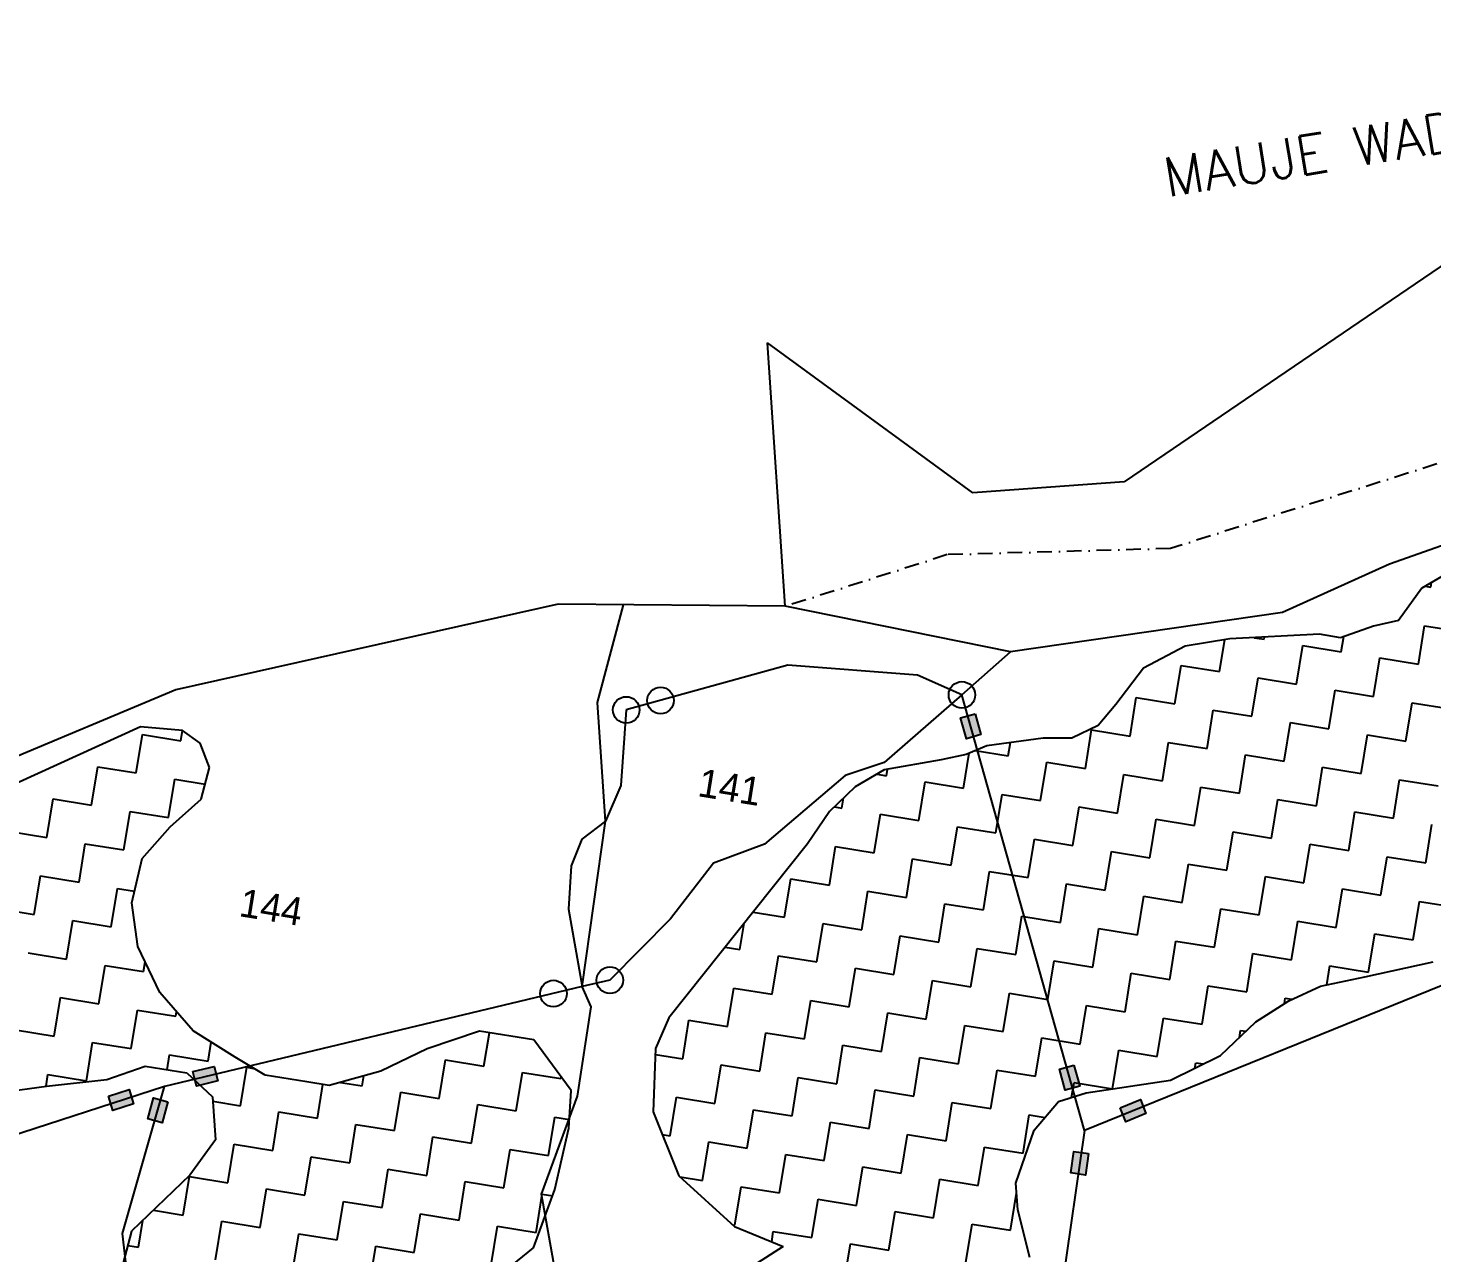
# Model space of a CAD drawing. Header units: metres. Extents: x 318079 to 324759, y 1863980 to 1868406.
# Drawn here: x 318527.1 to 319004.8, y 1867989.3 to 1868406.3 of the extents above; entities that cross this region are included whole.
import ezdxf

# ---------------------------------------------------------------- set-up
doc = ezdxf.new("R2010")
doc.units = ezdxf.units.M
doc.linetypes.add('DASHDOT', pattern=[1, 0.5, -0.25, 0, -0.25])
for name, color, linetype in [('LINE_WATER', 4, 'Continuous'), ('OFF', 1, 'Continuous'), ('POLY_HATCH', 12, 'Continuous'), ('POLY_PARCEL', 6, 'Continuous'), ('POLY_WATER', 4, 'Continuous'), ('TEXT_MAPOUT', 7, 'Continuous'), ('TEXT_PARCEL', 7, 'Continuous'), ('V_BOUND_LINE', 7, 'Continuous'), ('V_BOUND_STREAM_LINE', 7, 'DASHDOT')]:
    doc.layers.add(name, color=color, linetype=linetype)
doc.styles.get("Standard").update_dxf_attribs({"font": 'simplex.shx'})
doc.styles.add('TEXT_MAP', font='')
doc.styles.get('TEXT_MAP').set_extended_font_data('Kruti Dev 050')

msp = doc.modelspace()

# ---------------------------------------------------------------- hatches: boundary and pattern name
for points in [[(318846.42, 1868164.39), (318851.34, 1868165.78), (318849.34, 1868172.89), (318844.42, 1868171.51)], [(318591.59, 1868047.86), (318590.36, 1868052.82), (318583.18, 1868051.04), (318584.41, 1868046.08)], [(318880.04, 1868044.71), (318884.96, 1868046.1), (318882.97, 1868053.21), (318878.04, 1868051.83)], [(318562.98, 1868040.03), (318561.45, 1868044.91), (318554.39, 1868042.69), (318555.92, 1868037.82)], [(318567.77, 1868035.01), (318572.7, 1868033.63), (318574.68, 1868040.75), (318569.76, 1868042.12)], [(318907.52, 1868036.76), (318905.6, 1868041.5), (318898.75, 1868038.73), (318900.67, 1868033.99)], [(318881.89, 1868016.53), (318886.95, 1868015.8), (318888, 1868023.12), (318882.94, 1868023.84)]]:
    msp.add_hatch(color=256).paths.add_polyline_path(points)

# ---------------------------------------------------------------- linework, layer by layer
for points in [[(318849.34, 1868172.89), (318851.34, 1868165.78), (318846.42, 1868164.39), (318844.42, 1868171.51)], [(318583.18, 1868051.04), (318590.36, 1868052.82), (318591.59, 1868047.86), (318584.41, 1868046.08)], [(318882.97, 1868053.21), (318884.96, 1868046.1), (318880.04, 1868044.71), (318878.04, 1868051.83)], [(318554.39, 1868042.69), (318561.45, 1868044.91), (318562.98, 1868040.03), (318555.92, 1868037.82)], [(318574.68, 1868040.75), (318572.7, 1868033.63), (318567.77, 1868035.01), (318569.76, 1868042.12)], [(318898.75, 1868038.73), (318905.6, 1868041.5), (318907.52, 1868036.76), (318900.67, 1868033.99)], [(318888, 1868023.12), (318886.95, 1868015.8), (318881.89, 1868016.53), (318882.94, 1868023.84)]]:
    msp.add_lwpolyline(points, close=True)
for centre in [(318844.89, 1868179.29), (318730.64, 1868174.17), (318742.31, 1868177.4), (318725.06, 1868082.19), (318705.88, 1868077.6)]:
    msp.add_circle(centre, 4.52)
at = {"layer": 'LINE_WATER'}
for p, q in [((318720.81, 1868176.69), (318729.72, 1868209.97)), ((318723.58, 1868136.3), (318720.81, 1868176.69)), ((318715.59, 1868080.01), (318723.58, 1868136.3)), ((318718.7, 1868073.07), (318715.59, 1868080.01)), ((318714.1, 1868042.7), (318718.7, 1868073.07)), ((318701.79, 1868009.34), (318714.1, 1868042.7)), ((318706.4, 1867983.17), (318701.79, 1868009.34))]:
    msp.add_line(p, q, dxfattribs=at)
at = {"layer": 'OFF'}
msp.add_line((318784.76, 1868209.46), (318778.69, 1868299.12), dxfattribs=at)
at = {"layer": 'POLY_HATCH'}
for p, q in [((319017.65, 1868225.2), (319001.38, 1868215.59)), ((319001.38, 1868215.59), (318993.42, 1868204.57)), ((318984.94, 1868202.67), (318973.68, 1868198.78)), ((318993.42, 1868204.57), (318984.94, 1868202.67)), ((318936.02, 1868198.35), (318920.91, 1868195.9)), ((318966.52, 1868199.94), (318936.02, 1868198.35)), ((318973.68, 1868198.78), (318966.52, 1868199.94)), ((318920.91, 1868195.9), (318906.62, 1868188.42)), ((318906.62, 1868188.42), (318897.27, 1868176.06)), ((318897.27, 1868176.06), (318891.2, 1868168.89)), ((318891.2, 1868168.89), (318882.34, 1868164.61)), ((318565.31, 1868168.41), (318467.43, 1868123.89)), ((318579.67, 1868167.2), (318565.31, 1868168.41)), ((318585.69, 1868162.88), (318579.67, 1868167.2)), ((318872.52, 1868164.57), (318853.3, 1868161.96)), ((318882.34, 1868164.61), (318872.52, 1868164.57)), ((318588.82, 1868154.55), (318585.69, 1868162.88)), ((318846.29, 1868159.02), (318837.81, 1868157.13)), ((318853.3, 1868161.96), (318846.29, 1868159.02)), ((318585.97, 1868143.83), (318588.82, 1868154.55)), ((318837.81, 1868157.13), (318818.46, 1868153.73)), ((318818.46, 1868153.73), (318808.54, 1868147.99)), ((318808.54, 1868147.99), (318799.83, 1868139.61)), ((318575.48, 1868134.36), (318585.97, 1868143.83)), ((318799.83, 1868139.61), (318792.33, 1868128.59)), ((318565.91, 1868123.61), (318575.48, 1868134.36)), ((318792.33, 1868128.59), (318745.14, 1868069.32)), ((318562.35, 1868108.54), (318565.91, 1868123.61)), ((318564.42, 1868093.68), (318562.35, 1868108.54)), ((318571.95, 1868077.93), (318564.42, 1868093.68)), ((318982.03, 1868083.25), (319005.26, 1868088.43)), ((318966.96, 1868080.1), (318982.03, 1868083.25)), ((318583.28, 1868064.92), (318571.95, 1868077.93)), ((318956.08, 1868075.15), (318966.96, 1868080.1)), ((318944.86, 1868068.03), (318956.08, 1868075.15)), ((318745.14, 1868069.32), (318740.61, 1868058.9)), ((318597.5, 1868055.92), (318583.28, 1868064.92)), ((318680.67, 1868064.81), (318662.89, 1868058.75)), ((318699.22, 1868061.81), (318680.67, 1868064.81)), ((318932.92, 1868056.55), (318944.86, 1868068.03)), ((318662.89, 1868058.75), (318647.13, 1868051.24)), ((318711.84, 1868044.57), (318699.22, 1868061.81)), ((318740.61, 1868058.9), (318739.84, 1868037.33)), ((318607.71, 1868049.8), (318597.5, 1868055.92)), ((318915.89, 1868048.13), (318932.92, 1868056.55)), ((318553.82, 1868048.32), (318566.88, 1868052.91)), ((318566.88, 1868052.91), (318581.07, 1868050.62)), ((318581.07, 1868050.62), (318589.83, 1868042.49)), ((318621.89, 1868047.5), (318607.71, 1868049.8)), ((318647.13, 1868051.24), (318629.53, 1868046.27)), ((318518.42, 1868043.99), (318533.3, 1868046.05)), ((318533.3, 1868046.05), (318553.82, 1868048.32)), ((318629.53, 1868046.27), (318621.89, 1868047.5)), ((318711.13, 1868031.8), (318711.84, 1868044.57)), ((318887.2, 1868043.83), (318915.89, 1868048.13)), ((318589.83, 1868042.49), (318590.81, 1868027.81)), ((318869.46, 1868031.05), (318877.77, 1868040.88)), ((318877.77, 1868040.88), (318887.2, 1868043.83)), ((318739.84, 1868037.33), (318748.53, 1868015.58)), ((318706.39, 1868010.87), (318711.13, 1868031.8)), ((318863.19, 1868013.07), (318869.46, 1868031.05)), ((318590.81, 1868027.81), (318582.15, 1868015.8)), ((318582.15, 1868015.8), (318562.26, 1867996.66)), ((318748.53, 1868015.58), (318767.45, 1867998.28)), ((318699.11, 1867991.03), (318706.39, 1868010.87)), ((318863.96, 1868004), (318863.19, 1868013.07)), ((318868.04, 1867987.7), (318863.96, 1868004)), ((318562.26, 1867996.66), (318559.41, 1867985.95)), ((318767.45, 1867998.28), (318783.99, 1867991.54)), ((318685.07, 1867979.74), (318699.11, 1867991.03)), ((318783.99, 1867991.54), (318762.04, 1867977.46))]:
    msp.add_line(p, q, dxfattribs=at)
at = {"layer": 'POLY_HATCH', "linetype": 'Continuous'}
for p, q in [((319002.52, 1868216.26), (319004.45, 1868215.95)), ((319002.52, 1868216.26), (319004.45, 1868215.95)), ((319004.45, 1868215.95), (319004.7, 1868217.55)), ((319004.45, 1868215.95), (319004.7, 1868217.55)), ((319000.21, 1868189.74), (319002.33, 1868202.84)), ((319000.21, 1868189.74), (319002.33, 1868202.84)), ((319002.33, 1868202.84), (319015.43, 1868200.72)), ((319002.33, 1868202.84), (319015.43, 1868200.72)), ((318932.56, 1868187.23), (318934.31, 1868198.07)), ((318932.56, 1868187.23), (318934.31, 1868198.07)), ((318944.29, 1868198.78), (318947.78, 1868198.22)), ((318944.29, 1868198.78), (318947.78, 1868198.22)), ((318947.78, 1868198.22), (318947.91, 1868198.97)), ((318947.78, 1868198.22), (318947.91, 1868198.97)), ((318974, 1868193.98), (318974.84, 1868199.18)), ((318974, 1868193.98), (318974.84, 1868199.18)), ((318958.77, 1868182.99), (318960.89, 1868196.1)), ((318958.77, 1868182.99), (318960.89, 1868196.1)), ((318960.89, 1868196.1), (318974, 1868193.98)), ((318960.89, 1868196.1), (318974, 1868193.98)), ((318917.33, 1868176.25), (318919.45, 1868189.35)), ((318917.33, 1868176.25), (318919.45, 1868189.35)), ((318919.45, 1868189.35), (318932.56, 1868187.23)), ((318919.45, 1868189.35), (318932.56, 1868187.23)), ((318984.98, 1868178.75), (318987.1, 1868191.86)), ((318984.98, 1868178.75), (318987.1, 1868191.86)), ((318987.1, 1868191.86), (319000.21, 1868189.74)), ((318987.1, 1868191.86), (319000.21, 1868189.74)), ((318943.54, 1868172.01), (318945.66, 1868185.11)), ((318943.54, 1868172.01), (318945.66, 1868185.11)), ((318945.66, 1868185.11), (318958.77, 1868182.99)), ((318945.66, 1868185.11), (318958.77, 1868182.99)), ((318902.11, 1868165.26), (318904.23, 1868178.37)), ((318902.11, 1868165.26), (318904.23, 1868178.37)), ((318904.23, 1868178.37), (318917.33, 1868176.25)), ((318904.23, 1868178.37), (318917.33, 1868176.25)), ((318969.76, 1868167.77), (318971.88, 1868180.87)), ((318969.76, 1868167.77), (318971.88, 1868180.87)), ((318971.88, 1868180.87), (318984.98, 1868178.75)), ((318971.88, 1868180.87), (318984.98, 1868178.75)), ((318928.32, 1868161.02), (318930.44, 1868174.13)), ((318928.32, 1868161.02), (318930.44, 1868174.13)), ((318930.44, 1868174.13), (318943.54, 1868172.01)), ((318930.44, 1868174.13), (318943.54, 1868172.01)), ((318995.97, 1868163.53), (318998.09, 1868176.63)), ((318995.97, 1868163.53), (318998.09, 1868176.63)), ((318998.09, 1868176.63), (319011.19, 1868174.51)), ((318998.09, 1868176.63), (319011.19, 1868174.51)), ((318954.53, 1868156.78), (318956.65, 1868169.89)), ((318954.53, 1868156.78), (318956.65, 1868169.89)), ((318956.65, 1868169.89), (318969.76, 1868167.77)), ((318956.65, 1868169.89), (318969.76, 1868167.77)), ((318563.88, 1868152.73), (318566, 1868165.83)), ((318563.88, 1868152.73), (318566, 1868165.83)), ((318566, 1868165.83), (318579.1, 1868163.71)), ((318566, 1868165.83), (318579.1, 1868163.71)), ((318579.1, 1868163.71), (318579.67, 1868167.2)), ((318579.1, 1868163.71), (318579.67, 1868167.2)), ((318886.88, 1868154.27), (318889, 1868167.38)), ((318886.88, 1868154.27), (318889, 1868167.38)), ((318889, 1868167.38), (318902.11, 1868165.26)), ((318889, 1868167.38), (318902.11, 1868165.26)), ((318980.74, 1868152.54), (318982.86, 1868165.65)), ((318980.74, 1868152.54), (318982.86, 1868165.65)), ((318982.86, 1868165.65), (318995.97, 1868163.53)), ((318982.86, 1868165.65), (318995.97, 1868163.53)), ((318845.45, 1868147.53), (318847.38, 1868159.48)), ((318845.45, 1868147.53), (318847.38, 1868159.48)), ((318849.42, 1868160.33), (318860.67, 1868158.51)), ((318849.42, 1868160.33), (318860.67, 1868158.51)), ((318860.67, 1868158.51), (318861.41, 1868163.06)), ((318860.67, 1868158.51), (318861.41, 1868163.06)), ((318913.09, 1868150.04), (318915.21, 1868163.14)), ((318913.09, 1868150.04), (318915.21, 1868163.14)), ((318915.21, 1868163.14), (318928.32, 1868161.02)), ((318915.21, 1868163.14), (318928.32, 1868161.02)), ((318939.31, 1868145.8), (318941.43, 1868158.9)), ((318939.31, 1868145.8), (318941.43, 1868158.9)), ((318941.43, 1868158.9), (318954.53, 1868156.78)), ((318941.43, 1868158.9), (318954.53, 1868156.78)), ((318548.65, 1868141.74), (318550.77, 1868154.85)), ((318548.65, 1868141.74), (318550.77, 1868154.85)), ((318550.77, 1868154.85), (318563.88, 1868152.73)), ((318550.77, 1868154.85), (318563.88, 1868152.73)), ((318871.66, 1868143.29), (318873.78, 1868156.39)), ((318871.66, 1868143.29), (318873.78, 1868156.39)), ((318873.78, 1868156.39), (318886.88, 1868154.27)), ((318873.78, 1868156.39), (318886.88, 1868154.27)), ((318965.52, 1868141.56), (318967.64, 1868154.66)), ((318965.52, 1868141.56), (318967.64, 1868154.66)), ((318967.64, 1868154.66), (318980.74, 1868152.54)), ((318967.64, 1868154.66), (318980.74, 1868152.54)), ((318574.86, 1868137.5), (318576.98, 1868150.61)), ((318574.86, 1868137.5), (318576.98, 1868150.61)), ((318576.98, 1868150.61), (318587.33, 1868148.94)), ((318576.98, 1868150.61), (318587.33, 1868148.94)), ((318815.98, 1868152.3), (318819.24, 1868151.77)), ((318815.98, 1868152.3), (318819.24, 1868151.77)), ((318819.24, 1868151.77), (318819.59, 1868153.93)), ((318819.24, 1868151.77), (318819.59, 1868153.93)), ((318830.22, 1868136.54), (318832.34, 1868149.65)), ((318830.22, 1868136.54), (318832.34, 1868149.65)), ((318832.34, 1868149.65), (318845.45, 1868147.53)), ((318832.34, 1868149.65), (318845.45, 1868147.53)), ((318897.87, 1868139.05), (318899.99, 1868152.16)), ((318897.87, 1868139.05), (318899.99, 1868152.16)), ((318899.99, 1868152.16), (318913.09, 1868150.04)), ((318899.99, 1868152.16), (318913.09, 1868150.04)), ((318991.73, 1868137.32), (318993.85, 1868150.42)), ((318991.73, 1868137.32), (318993.85, 1868150.42)), ((318993.85, 1868150.42), (319006.95, 1868148.3)), ((318993.85, 1868150.42), (319006.95, 1868148.3)), ((318856.43, 1868132.3), (318858.55, 1868145.41)), ((318856.43, 1868132.3), (318858.55, 1868145.41)), ((318858.55, 1868145.41), (318871.66, 1868143.29)), ((318858.55, 1868145.41), (318871.66, 1868143.29)), ((318924.08, 1868134.81), (318926.2, 1868147.92)), ((318924.08, 1868134.81), (318926.2, 1868147.92)), ((318926.2, 1868147.92), (318939.31, 1868145.8)), ((318926.2, 1868147.92), (318939.31, 1868145.8)), ((318533.43, 1868130.76), (318535.55, 1868143.86)), ((318533.43, 1868130.76), (318535.55, 1868143.86)), ((318535.55, 1868143.86), (318548.65, 1868141.74)), ((318535.55, 1868143.86), (318548.65, 1868141.74)), ((318801.48, 1868141.19), (318804.01, 1868140.78)), ((318801.48, 1868141.19), (318804.01, 1868140.78)), ((318804.01, 1868140.78), (318804.56, 1868144.16)), ((318804.01, 1868140.78), (318804.56, 1868144.16)), ((318882.64, 1868128.06), (318884.76, 1868141.17)), ((318882.64, 1868128.06), (318884.76, 1868141.17)), ((318884.76, 1868141.17), (318897.87, 1868139.05)), ((318884.76, 1868141.17), (318897.87, 1868139.05)), ((318950.29, 1868130.57), (318952.41, 1868143.68)), ((318950.29, 1868130.57), (318952.41, 1868143.68)), ((318952.41, 1868143.68), (318965.52, 1868141.56)), ((318952.41, 1868143.68), (318965.52, 1868141.56)), ((318559.64, 1868126.52), (318561.76, 1868139.62)), ((318559.64, 1868126.52), (318561.76, 1868139.62)), ((318561.76, 1868139.62), (318574.86, 1868137.5)), ((318561.76, 1868139.62), (318574.86, 1868137.5)), ((318815, 1868125.56), (318817.12, 1868138.66)), ((318815, 1868125.56), (318817.12, 1868138.66)), ((318817.12, 1868138.66), (318830.22, 1868136.54)), ((318817.12, 1868138.66), (318830.22, 1868136.54)), ((318908.86, 1868123.82), (318910.97, 1868136.93)), ((318908.86, 1868123.82), (318910.97, 1868136.93)), ((318910.97, 1868136.93), (318924.08, 1868134.81)), ((318910.97, 1868136.93), (318924.08, 1868134.81)), ((318976.5, 1868126.33), (318978.62, 1868139.44)), ((318976.5, 1868126.33), (318978.62, 1868139.44)), ((318978.62, 1868139.44), (318991.73, 1868137.32)), ((318978.62, 1868139.44), (318991.73, 1868137.32)), ((319002.71, 1868122.09), (319004.83, 1868135.2)), ((319002.71, 1868122.09), (319004.83, 1868135.2)), ((318520.32, 1868132.88), (318533.43, 1868130.76)), ((318520.32, 1868132.88), (318533.43, 1868130.76)), ((318841.21, 1868121.32), (318843.33, 1868134.42)), ((318841.21, 1868121.32), (318843.33, 1868134.42)), ((318843.33, 1868134.42), (318856.43, 1868132.3)), ((318843.33, 1868134.42), (318856.43, 1868132.3)), ((318935.07, 1868119.58), (318937.19, 1868132.69)), ((318935.07, 1868119.58), (318937.19, 1868132.69)), ((318937.19, 1868132.69), (318950.29, 1868130.57)), ((318937.19, 1868132.69), (318950.29, 1868130.57)), ((318544.41, 1868115.53), (318546.53, 1868128.64)), ((318544.41, 1868115.53), (318546.53, 1868128.64)), ((318546.53, 1868128.64), (318559.64, 1868126.52)), ((318546.53, 1868128.64), (318559.64, 1868126.52)), ((318799.77, 1868114.57), (318801.89, 1868127.68)), ((318799.77, 1868114.57), (318801.89, 1868127.68)), ((318801.89, 1868127.68), (318815, 1868125.56)), ((318801.89, 1868127.68), (318815, 1868125.56)), ((318867.42, 1868117.08), (318869.54, 1868130.18)), ((318867.42, 1868117.08), (318869.54, 1868130.18)), ((318869.54, 1868130.18), (318882.64, 1868128.06)), ((318869.54, 1868130.18), (318882.64, 1868128.06)), ((318893.63, 1868112.84), (318895.75, 1868125.94)), ((318893.63, 1868112.84), (318895.75, 1868125.94)), ((318895.75, 1868125.94), (318908.86, 1868123.82)), ((318895.75, 1868125.94), (318908.86, 1868123.82)), ((318961.28, 1868115.35), (318963.4, 1868128.45)), ((318961.28, 1868115.35), (318963.4, 1868128.45)), ((318963.4, 1868128.45), (318976.5, 1868126.33)), ((318963.4, 1868128.45), (318976.5, 1868126.33)), ((318825.98, 1868110.33), (318828.1, 1868123.44)), ((318825.98, 1868110.33), (318828.1, 1868123.44)), ((318828.1, 1868123.44), (318841.21, 1868121.32)), ((318828.1, 1868123.44), (318841.21, 1868121.32)), ((318919.84, 1868108.6), (318921.96, 1868121.7)), ((318919.84, 1868108.6), (318921.96, 1868121.7)), ((318921.96, 1868121.7), (318935.07, 1868119.58)), ((318921.96, 1868121.7), (318935.07, 1868119.58)), ((318987.49, 1868111.11), (318989.61, 1868124.21)), ((318987.49, 1868111.11), (318989.61, 1868124.21)), ((318989.61, 1868124.21), (319002.71, 1868122.09)), ((318989.61, 1868124.21), (319002.71, 1868122.09)), ((318529.19, 1868104.55), (318531.31, 1868117.65)), ((318529.19, 1868104.55), (318531.31, 1868117.65)), ((318531.31, 1868117.65), (318544.41, 1868115.53)), ((318531.31, 1868117.65), (318544.41, 1868115.53)), ((318784.55, 1868103.59), (318786.67, 1868116.69)), ((318784.55, 1868103.59), (318786.67, 1868116.69)), ((318786.67, 1868116.69), (318799.77, 1868114.57)), ((318786.67, 1868116.69), (318799.77, 1868114.57)), ((318852.19, 1868106.09), (318854.31, 1868119.2)), ((318852.19, 1868106.09), (318854.31, 1868119.2)), ((318854.31, 1868119.2), (318867.42, 1868117.08)), ((318854.31, 1868119.2), (318867.42, 1868117.08)), ((318946.05, 1868104.36), (318948.17, 1868117.47)), ((318946.05, 1868104.36), (318948.17, 1868117.47)), ((318948.17, 1868117.47), (318961.28, 1868115.35)), ((318948.17, 1868117.47), (318961.28, 1868115.35)), ((318555.4, 1868100.31), (318557.52, 1868113.41)), ((318555.4, 1868100.31), (318557.52, 1868113.41)), ((318557.52, 1868113.41), (318563.28, 1868112.48)), ((318557.52, 1868113.41), (318563.28, 1868112.48)), ((318810.76, 1868099.35), (318812.88, 1868112.45)), ((318810.76, 1868099.35), (318812.88, 1868112.45)), ((318812.88, 1868112.45), (318825.98, 1868110.33)), ((318812.88, 1868112.45), (318825.98, 1868110.33)), ((318878.4, 1868101.85), (318880.52, 1868114.96)), ((318878.4, 1868101.85), (318880.52, 1868114.96)), ((318880.52, 1868114.96), (318893.63, 1868112.84)), ((318880.52, 1868114.96), (318893.63, 1868112.84)), ((318972.26, 1868100.12), (318974.38, 1868113.23)), ((318972.26, 1868100.12), (318974.38, 1868113.23)), ((318974.38, 1868113.23), (318987.49, 1868111.11)), ((318974.38, 1868113.23), (318987.49, 1868111.11)), ((318516.08, 1868106.67), (318529.19, 1868104.55)), ((318516.08, 1868106.67), (318529.19, 1868104.55)), ((318836.97, 1868095.11), (318839.09, 1868108.21)), ((318836.97, 1868095.11), (318839.09, 1868108.21)), ((318839.09, 1868108.21), (318852.19, 1868106.09)), ((318839.09, 1868108.21), (318852.19, 1868106.09)), ((318904.62, 1868097.61), (318906.74, 1868110.72)), ((318904.62, 1868097.61), (318906.74, 1868110.72)), ((318906.74, 1868110.72), (318919.84, 1868108.6)), ((318906.74, 1868110.72), (318919.84, 1868108.6)), ((318930.83, 1868093.37), (318932.95, 1868106.48)), ((318930.83, 1868093.37), (318932.95, 1868106.48)), ((318932.95, 1868106.48), (318946.05, 1868104.36)), ((318932.95, 1868106.48), (318946.05, 1868104.36)), ((318998.47, 1868095.88), (319000.59, 1868108.99)), ((318998.47, 1868095.88), (319000.59, 1868108.99)), ((319000.59, 1868108.99), (319013.7, 1868106.87)), ((319000.59, 1868108.99), (319013.7, 1868106.87)), ((318540.17, 1868089.32), (318542.29, 1868102.43)), ((318540.17, 1868089.32), (318542.29, 1868102.43)), ((318542.29, 1868102.43), (318555.4, 1868100.31)), ((318542.29, 1868102.43), (318555.4, 1868100.31)), ((318773.81, 1868105.32), (318784.55, 1868103.59)), ((318773.81, 1868105.32), (318784.55, 1868103.59)), ((318863.18, 1868090.87), (318865.3, 1868103.97)), ((318863.18, 1868090.87), (318865.3, 1868103.97)), ((318865.3, 1868103.97), (318878.4, 1868101.85)), ((318865.3, 1868103.97), (318878.4, 1868101.85)), ((318957.04, 1868089.13), (318959.16, 1868102.24)), ((318957.04, 1868089.13), (318959.16, 1868102.24)), ((318959.16, 1868102.24), (318972.26, 1868100.12)), ((318959.16, 1868102.24), (318972.26, 1868100.12)), ((318769.32, 1868092.6), (318770.76, 1868101.5)), ((318769.32, 1868092.6), (318770.76, 1868101.5)), ((318795.53, 1868088.36), (318797.65, 1868101.47)), ((318795.53, 1868088.36), (318797.65, 1868101.47)), ((318797.65, 1868101.47), (318810.76, 1868099.35)), ((318797.65, 1868101.47), (318810.76, 1868099.35)), ((318821.74, 1868084.12), (318823.86, 1868097.23)), ((318821.74, 1868084.12), (318823.86, 1868097.23)), ((318823.86, 1868097.23), (318836.97, 1868095.11)), ((318823.86, 1868097.23), (318836.97, 1868095.11)), ((318889.39, 1868086.63), (318891.51, 1868099.73)), ((318889.39, 1868086.63), (318891.51, 1868099.73)), ((318891.51, 1868099.73), (318904.62, 1868097.61)), ((318891.51, 1868099.73), (318904.62, 1868097.61)), ((318983.25, 1868084.9), (318985.37, 1868098)), ((318983.25, 1868084.9), (318985.37, 1868098)), ((318985.37, 1868098), (318998.47, 1868095.88)), ((318985.37, 1868098), (318998.47, 1868095.88)), ((318764.32, 1868093.41), (318769.32, 1868092.6)), ((318764.32, 1868093.41), (318769.32, 1868092.6)), ((318847.95, 1868079.88), (318850.07, 1868092.99)), ((318847.95, 1868079.88), (318850.07, 1868092.99)), ((318850.07, 1868092.99), (318863.18, 1868090.87)), ((318850.07, 1868092.99), (318863.18, 1868090.87)), ((318915.6, 1868082.39), (318917.72, 1868095.49)), ((318915.6, 1868082.39), (318917.72, 1868095.49)), ((318917.72, 1868095.49), (318930.83, 1868093.37)), ((318917.72, 1868095.49), (318930.83, 1868093.37)), ((318527.07, 1868091.44), (318540.17, 1868089.32)), ((318527.07, 1868091.44), (318540.17, 1868089.32)), ((318566.38, 1868085.08), (318566.93, 1868088.44)), ((318566.38, 1868085.08), (318566.93, 1868088.44)), ((318780.31, 1868077.38), (318782.43, 1868090.48)), ((318780.31, 1868077.38), (318782.43, 1868090.48)), ((318782.43, 1868090.48), (318795.53, 1868088.36)), ((318782.43, 1868090.48), (318795.53, 1868088.36)), ((318874.17, 1868075.64), (318876.28, 1868088.75)), ((318874.17, 1868075.64), (318876.28, 1868088.75)), ((318876.28, 1868088.75), (318889.39, 1868086.63)), ((318876.28, 1868088.75), (318889.39, 1868086.63)), ((318941.81, 1868078.15), (318943.93, 1868091.25)), ((318941.81, 1868078.15), (318943.93, 1868091.25)), ((318943.93, 1868091.25), (318957.04, 1868089.13)), ((318943.93, 1868091.25), (318957.04, 1868089.13)), ((318551.16, 1868074.1), (318553.28, 1868087.2)), ((318551.16, 1868074.1), (318553.28, 1868087.2)), ((318553.28, 1868087.2), (318566.38, 1868085.08)), ((318553.28, 1868087.2), (318566.38, 1868085.08)), ((318806.52, 1868073.14), (318808.64, 1868086.24)), ((318806.52, 1868073.14), (318808.64, 1868086.24)), ((318808.64, 1868086.24), (318821.74, 1868084.12)), ((318808.64, 1868086.24), (318821.74, 1868084.12)), ((318900.38, 1868071.4), (318902.5, 1868084.51)), ((318900.38, 1868071.4), (318902.5, 1868084.51)), ((318902.5, 1868084.51), (318915.6, 1868082.39)), ((318902.5, 1868084.51), (318915.6, 1868082.39)), ((318969.1, 1868080.55), (318970.14, 1868087.01)), ((318969.1, 1868080.55), (318970.14, 1868087.01)), ((318970.14, 1868087.01), (318983.25, 1868084.9)), ((318970.14, 1868087.01), (318983.25, 1868084.9)), ((318765.08, 1868066.39), (318767.2, 1868079.5)), ((318765.08, 1868066.39), (318767.2, 1868079.5)), ((318767.2, 1868079.5), (318780.31, 1868077.38)), ((318767.2, 1868079.5), (318780.31, 1868077.38)), ((318832.73, 1868068.9), (318834.85, 1868082)), ((318832.73, 1868068.9), (318834.85, 1868082)), ((318834.85, 1868082), (318847.95, 1868079.88)), ((318834.85, 1868082), (318847.95, 1868079.88)), ((318858.94, 1868064.66), (318861.06, 1868077.76)), ((318858.94, 1868064.66), (318861.06, 1868077.76)), ((318861.06, 1868077.76), (318874.17, 1868075.64)), ((318861.06, 1868077.76), (318874.17, 1868075.64)), ((318926.59, 1868067.16), (318928.71, 1868080.27)), ((318926.59, 1868067.16), (318928.71, 1868080.27)), ((318928.71, 1868080.27), (318941.81, 1868078.15)), ((318928.71, 1868080.27), (318941.81, 1868078.15)), ((318535.93, 1868063.11), (318538.05, 1868076.22)), ((318535.93, 1868063.11), (318538.05, 1868076.22)), ((318538.05, 1868076.22), (318551.16, 1868074.1)), ((318538.05, 1868076.22), (318551.16, 1868074.1)), ((318791.29, 1868062.15), (318793.41, 1868075.26)), ((318791.29, 1868062.15), (318793.41, 1868075.26)), ((318793.41, 1868075.26), (318806.52, 1868073.14)), ((318793.41, 1868075.26), (318806.52, 1868073.14)), ((318885.15, 1868060.42), (318887.27, 1868073.52)), ((318885.15, 1868060.42), (318887.27, 1868073.52)), ((318887.27, 1868073.52), (318900.38, 1868071.4)), ((318887.27, 1868073.52), (318900.38, 1868071.4)), ((318954.63, 1868074.23), (318954.92, 1868076.03)), ((318954.63, 1868074.23), (318954.92, 1868076.03)), ((318954.92, 1868076.03), (318957.2, 1868075.66)), ((318954.92, 1868076.03), (318957.2, 1868075.66)), ((318562.14, 1868058.87), (318564.26, 1868071.98)), ((318562.14, 1868058.87), (318564.26, 1868071.98)), ((318564.26, 1868071.98), (318577.37, 1868069.86)), ((318564.26, 1868071.98), (318577.37, 1868069.86)), ((318577.37, 1868069.86), (318577.62, 1868071.42)), ((318577.37, 1868069.86), (318577.62, 1868071.42)), ((318749.86, 1868055.41), (318751.98, 1868068.51)), ((318749.86, 1868055.41), (318751.98, 1868068.51)), ((318751.98, 1868068.51), (318765.08, 1868066.39)), ((318751.98, 1868068.51), (318765.08, 1868066.39)), ((318817.5, 1868057.91), (318819.62, 1868071.02)), ((318817.5, 1868057.91), (318819.62, 1868071.02)), ((318819.62, 1868071.02), (318832.73, 1868068.9)), ((318819.62, 1868071.02), (318832.73, 1868068.9)), ((318911.36, 1868056.18), (318913.48, 1868069.28)), ((318911.36, 1868056.18), (318913.48, 1868069.28)), ((318913.48, 1868069.28), (318926.59, 1868067.16)), ((318913.48, 1868069.28), (318926.59, 1868067.16)), ((318522.83, 1868065.23), (318535.93, 1868063.11)), ((318522.83, 1868065.23), (318535.93, 1868063.11)), ((318682.21, 1868052.9), (318684.05, 1868064.27)), ((318682.21, 1868052.9), (318684.05, 1868064.27)), ((318776.07, 1868051.17), (318778.19, 1868064.27)), ((318776.07, 1868051.17), (318778.19, 1868064.27)), ((318778.19, 1868064.27), (318791.29, 1868062.15)), ((318778.19, 1868064.27), (318791.29, 1868062.15)), ((318843.71, 1868053.67), (318845.83, 1868066.78)), ((318843.71, 1868053.67), (318845.83, 1868066.78)), ((318845.83, 1868066.78), (318858.94, 1868064.66)), ((318845.83, 1868066.78), (318858.94, 1868064.66)), ((318939.31, 1868062.7), (318939.69, 1868065.04)), ((318939.31, 1868062.7), (318939.69, 1868065.04)), ((318939.69, 1868065.04), (318941.46, 1868064.76)), ((318939.69, 1868065.04), (318941.46, 1868064.76)), ((318546.92, 1868047.89), (318549.04, 1868060.99)), ((318546.92, 1868047.89), (318549.04, 1868060.99)), ((318549.04, 1868060.99), (318562.14, 1868058.87)), ((318549.04, 1868060.99), (318562.14, 1868058.87)), ((318588.35, 1868054.63), (318589.39, 1868061.05)), ((318588.35, 1868054.63), (318589.39, 1868061.05)), ((318802.28, 1868046.93), (318804.4, 1868060.03)), ((318802.28, 1868046.93), (318804.4, 1868060.03)), ((318804.4, 1868060.03), (318817.5, 1868057.91)), ((318804.4, 1868060.03), (318817.5, 1868057.91)), ((318869.93, 1868049.43), (318872.05, 1868062.54)), ((318869.93, 1868049.43), (318872.05, 1868062.54)), ((318872.05, 1868062.54), (318885.15, 1868060.42)), ((318872.05, 1868062.54), (318885.15, 1868060.42)), ((318574.43, 1868051.69), (318575.25, 1868056.75)), ((318574.43, 1868051.69), (318575.25, 1868056.75)), ((318575.25, 1868056.75), (318588.35, 1868054.63)), ((318575.25, 1868056.75), (318588.35, 1868054.63)), ((318666.99, 1868041.91), (318669.11, 1868055.02)), ((318666.99, 1868041.91), (318669.11, 1868055.02)), ((318669.11, 1868055.02), (318682.21, 1868052.9)), ((318669.11, 1868055.02), (318682.21, 1868052.9)), ((318740.54, 1868056.91), (318749.86, 1868055.41)), ((318740.54, 1868056.91), (318749.86, 1868055.41)), ((318828.49, 1868042.69), (318830.61, 1868055.79)), ((318828.49, 1868042.69), (318830.61, 1868055.79)), ((318830.61, 1868055.79), (318843.71, 1868053.67)), ((318830.61, 1868055.79), (318843.71, 1868053.67)), ((318896.14, 1868045.19), (318898.26, 1868058.3)), ((318896.14, 1868045.19), (318898.26, 1868058.3)), ((318898.26, 1868058.3), (318911.36, 1868056.18)), ((318898.26, 1868058.3), (318911.36, 1868056.18)), ((318924.17, 1868052.22), (318924.47, 1868054.06)), ((318924.17, 1868052.22), (318924.47, 1868054.06)), ((318924.47, 1868054.06), (318927.04, 1868053.64)), ((318924.47, 1868054.06), (318927.04, 1868053.64)), ((318533.17, 1868046.03), (318533.81, 1868050.01)), ((318533.17, 1868046.03), (318533.81, 1868050.01)), ((318533.81, 1868050.01), (318546.92, 1868047.89)), ((318533.81, 1868050.01), (318546.92, 1868047.89)), ((318599.34, 1868039.41), (318601.46, 1868052.51)), ((318599.34, 1868039.41), (318601.46, 1868052.51)), ((318601.46, 1868052.51), (318603.81, 1868052.13)), ((318601.46, 1868052.51), (318603.81, 1868052.13)), ((318640.78, 1868046.15), (318641.33, 1868049.6)), ((318640.78, 1868046.15), (318641.33, 1868049.6)), ((318693.2, 1868037.67), (318695.32, 1868050.78)), ((318693.2, 1868037.67), (318695.32, 1868050.78)), ((318695.32, 1868050.78), (318708.42, 1868048.66)), ((318695.32, 1868050.78), (318708.42, 1868048.66)), ((318708.42, 1868048.66), (318708.5, 1868049.13)), ((318708.42, 1868048.66), (318708.5, 1868049.13)), ((318760.84, 1868040.18), (318762.96, 1868053.29)), ((318760.84, 1868040.18), (318762.96, 1868053.29)), ((318762.96, 1868053.29), (318776.07, 1868051.17)), ((318762.96, 1868053.29), (318776.07, 1868051.17)), ((318787.05, 1868035.94), (318789.17, 1868049.05)), ((318787.05, 1868035.94), (318789.17, 1868049.05)), ((318789.17, 1868049.05), (318802.28, 1868046.93)), ((318789.17, 1868049.05), (318802.28, 1868046.93)), ((318854.7, 1868038.45), (318856.82, 1868051.55)), ((318854.7, 1868038.45), (318856.82, 1868051.55)), ((318856.82, 1868051.55), (318869.93, 1868049.43)), ((318856.82, 1868051.55), (318869.93, 1868049.43)), ((318625.55, 1868035.17), (318627.4, 1868046.61)), ((318625.55, 1868035.17), (318627.4, 1868046.61)), ((318633.37, 1868047.35), (318640.78, 1868046.15)), ((318633.37, 1868047.35), (318640.78, 1868046.15)), ((318813.26, 1868031.7), (318815.38, 1868044.81)), ((318813.26, 1868031.7), (318815.38, 1868044.81)), ((318815.38, 1868044.81), (318828.49, 1868042.69)), ((318815.38, 1868044.81), (318828.49, 1868042.69)), ((318882.22, 1868042.27), (318883.03, 1868047.31)), ((318882.22, 1868042.27), (318883.03, 1868047.31)), ((318883.03, 1868047.31), (318896.14, 1868045.19)), ((318883.03, 1868047.31), (318896.14, 1868045.19)), ((318589.93, 1868040.93), (318599.34, 1868039.41)), ((318589.93, 1868040.93), (318599.34, 1868039.41)), ((318651.76, 1868030.93), (318653.88, 1868044.03)), ((318651.76, 1868030.93), (318653.88, 1868044.03)), ((318653.88, 1868044.03), (318666.99, 1868041.91)), ((318653.88, 1868044.03), (318666.99, 1868041.91)), ((318677.97, 1868026.69), (318680.09, 1868039.79)), ((318677.97, 1868026.69), (318680.09, 1868039.79)), ((318680.09, 1868039.79), (318693.2, 1868037.67)), ((318680.09, 1868039.79), (318693.2, 1868037.67)), ((318745.62, 1868029.19), (318747.74, 1868042.3)), ((318745.62, 1868029.19), (318747.74, 1868042.3)), ((318747.74, 1868042.3), (318760.84, 1868040.18)), ((318747.74, 1868042.3), (318760.84, 1868040.18)), ((318839.48, 1868027.46), (318841.6, 1868040.57)), ((318839.48, 1868027.46), (318841.6, 1868040.57)), ((318841.6, 1868040.57), (318854.7, 1868038.45)), ((318841.6, 1868040.57), (318854.7, 1868038.45)), ((318610.33, 1868024.18), (318612.45, 1868037.29)), ((318610.33, 1868024.18), (318612.45, 1868037.29)), ((318612.45, 1868037.29), (318625.55, 1868035.17)), ((318612.45, 1868037.29), (318625.55, 1868035.17)), ((318704.18, 1868022.45), (318706.3, 1868035.55)), ((318704.18, 1868022.45), (318706.3, 1868035.55)), ((318706.3, 1868035.55), (318711.29, 1868034.75)), ((318706.3, 1868035.55), (318711.29, 1868034.75)), ((318771.83, 1868024.96), (318773.95, 1868038.06)), ((318771.83, 1868024.96), (318773.95, 1868038.06)), ((318773.95, 1868038.06), (318787.05, 1868035.94)), ((318773.95, 1868038.06), (318787.05, 1868035.94)), ((318865.69, 1868023.22), (318867.81, 1868036.33)), ((318865.69, 1868023.22), (318867.81, 1868036.33)), ((318867.81, 1868036.33), (318873.18, 1868035.46)), ((318867.81, 1868036.33), (318873.18, 1868035.46)), ((318636.54, 1868019.94), (318638.66, 1868033.05)), ((318636.54, 1868019.94), (318638.66, 1868033.05)), ((318638.66, 1868033.05), (318651.76, 1868030.93)), ((318638.66, 1868033.05), (318651.76, 1868030.93)), ((318798.04, 1868020.72), (318800.16, 1868033.82)), ((318798.04, 1868020.72), (318800.16, 1868033.82)), ((318800.16, 1868033.82), (318813.26, 1868031.7)), ((318800.16, 1868033.82), (318813.26, 1868031.7)), ((318595.1, 1868013.2), (318597.22, 1868026.3)), ((318595.1, 1868013.2), (318597.22, 1868026.3)), ((318597.22, 1868026.3), (318610.33, 1868024.18)), ((318597.22, 1868026.3), (318610.33, 1868024.18)), ((318662.75, 1868015.7), (318664.87, 1868028.81)), ((318662.75, 1868015.7), (318664.87, 1868028.81)), ((318664.87, 1868028.81), (318677.97, 1868026.69)), ((318664.87, 1868028.81), (318677.97, 1868026.69)), ((318742.92, 1868029.63), (318745.62, 1868029.19)), ((318742.92, 1868029.63), (318745.62, 1868029.19)), ((318756.6, 1868013.97), (318758.72, 1868027.07)), ((318756.6, 1868013.97), (318758.72, 1868027.07)), ((318758.72, 1868027.07), (318771.83, 1868024.96)), ((318758.72, 1868027.07), (318771.83, 1868024.96)), ((318824.25, 1868016.48), (318826.37, 1868029.58)), ((318824.25, 1868016.48), (318826.37, 1868029.58)), ((318826.37, 1868029.58), (318839.48, 1868027.46)), ((318826.37, 1868029.58), (318839.48, 1868027.46)), ((318850.46, 1868012.24), (318852.58, 1868025.34)), ((318850.46, 1868012.24), (318852.58, 1868025.34)), ((318852.58, 1868025.34), (318865.69, 1868023.22)), ((318852.58, 1868025.34), (318865.69, 1868023.22)), ((318621.31, 1868008.96), (318623.43, 1868022.06)), ((318621.31, 1868008.96), (318623.43, 1868022.06)), ((318623.43, 1868022.06), (318636.54, 1868019.94)), ((318623.43, 1868022.06), (318636.54, 1868019.94)), ((318688.96, 1868011.46), (318691.08, 1868024.57)), ((318688.96, 1868011.46), (318691.08, 1868024.57)), ((318691.08, 1868024.57), (318704.18, 1868022.45)), ((318691.08, 1868024.57), (318704.18, 1868022.45)), ((318782.81, 1868009.73), (318784.93, 1868022.84)), ((318782.81, 1868009.73), (318784.93, 1868022.84)), ((318784.93, 1868022.84), (318798.04, 1868020.72)), ((318784.93, 1868022.84), (318798.04, 1868020.72)), ((318647.52, 1868004.72), (318649.64, 1868017.82)), ((318647.52, 1868004.72), (318649.64, 1868017.82)), ((318649.64, 1868017.82), (318662.75, 1868015.7)), ((318649.64, 1868017.82), (318662.75, 1868015.7)), ((318809.02, 1868005.49), (318811.14, 1868018.6)), ((318809.02, 1868005.49), (318811.14, 1868018.6)), ((318811.14, 1868018.6), (318824.25, 1868016.48)), ((318811.14, 1868018.6), (318824.25, 1868016.48)), ((318579.88, 1868002.21), (318582, 1868015.32)), ((318579.88, 1868002.21), (318582, 1868015.32)), ((318582, 1868015.32), (318595.1, 1868013.2)), ((318582, 1868015.32), (318595.1, 1868013.2)), ((318606.09, 1867997.97), (318608.21, 1868011.08)), ((318606.09, 1867997.97), (318608.21, 1868011.08)), ((318608.21, 1868011.08), (318621.31, 1868008.96)), ((318608.21, 1868011.08), (318621.31, 1868008.96)), ((318673.73, 1868000.48), (318675.85, 1868013.58)), ((318673.73, 1868000.48), (318675.85, 1868013.58)), ((318675.85, 1868013.58), (318688.96, 1868011.46)), ((318675.85, 1868013.58), (318688.96, 1868011.46)), ((318748.94, 1868015.21), (318756.6, 1868013.97)), ((318748.94, 1868015.21), (318756.6, 1868013.97)), ((318767.59, 1867998.74), (318769.71, 1868011.85)), ((318767.59, 1867998.74), (318769.71, 1868011.85)), ((318769.71, 1868011.85), (318782.81, 1868009.73)), ((318769.71, 1868011.85), (318782.81, 1868009.73)), ((318835.24, 1868001.25), (318837.36, 1868014.36)), ((318835.24, 1868001.25), (318837.36, 1868014.36)), ((318837.36, 1868014.36), (318850.46, 1868012.24)), ((318837.36, 1868014.36), (318850.46, 1868012.24)), ((318632.3, 1867993.73), (318634.42, 1868006.84)), ((318632.3, 1867993.73), (318634.42, 1868006.84)), ((318634.42, 1868006.84), (318647.52, 1868004.72)), ((318634.42, 1868006.84), (318647.52, 1868004.72)), ((318699.94, 1867996.24), (318702.06, 1868009.34)), ((318699.94, 1867996.24), (318702.06, 1868009.34)), ((318702.06, 1868009.34), (318705.62, 1868008.77)), ((318702.06, 1868009.34), (318705.62, 1868008.77)), ((318793.8, 1867994.5), (318795.92, 1868007.61)), ((318793.8, 1867994.5), (318795.92, 1868007.61)), ((318795.92, 1868007.61), (318809.02, 1868005.49)), ((318795.92, 1868007.61), (318809.02, 1868005.49)), ((318861.45, 1867997.01), (318863.49, 1868009.62)), ((318861.45, 1867997.01), (318863.49, 1868009.62)), ((318569.74, 1868003.85), (318579.88, 1868002.21)), ((318569.74, 1868003.85), (318579.88, 1868002.21)), ((318658.51, 1867989.49), (318660.63, 1868002.6)), ((318658.51, 1867989.49), (318660.63, 1868002.6)), ((318660.63, 1868002.6), (318673.73, 1868000.48)), ((318660.63, 1868002.6), (318673.73, 1868000.48)), ((318820.01, 1867990.27), (318822.13, 1868003.37)), ((318820.01, 1867990.27), (318822.13, 1868003.37)), ((318822.13, 1868003.37), (318835.24, 1868001.25)), ((318822.13, 1868003.37), (318835.24, 1868001.25)), ((318564.65, 1867991.23), (318566.13, 1868000.38)), ((318564.65, 1867991.23), (318566.13, 1868000.38)), ((318590.86, 1867986.99), (318592.98, 1868000.09)), ((318590.86, 1867986.99), (318592.98, 1868000.09)), ((318592.98, 1868000.09), (318606.09, 1867997.97)), ((318592.98, 1868000.09), (318606.09, 1867997.97)), ((318684.72, 1867985.25), (318686.84, 1867998.36)), ((318684.72, 1867985.25), (318686.84, 1867998.36)), ((318686.84, 1867998.36), (318699.94, 1867996.24)), ((318686.84, 1867998.36), (318699.94, 1867996.24)), ((318766.8, 1867998.87), (318767.59, 1867998.74)), ((318766.8, 1867998.87), (318767.59, 1867998.74)), ((318780.13, 1867993.11), (318780.69, 1867996.62)), ((318780.13, 1867993.11), (318780.69, 1867996.62)), ((318780.69, 1867996.62), (318793.8, 1867994.5)), ((318780.69, 1867996.62), (318793.8, 1867994.5)), ((318846.22, 1867986.03), (318848.34, 1867999.13)), ((318846.22, 1867986.03), (318848.34, 1867999.13)), ((318848.34, 1867999.13), (318861.45, 1867997.01)), ((318848.34, 1867999.13), (318861.45, 1867997.01)), ((318560.97, 1867991.82), (318564.65, 1867991.23)), ((318560.97, 1867991.82), (318564.65, 1867991.23)), ((318617.07, 1867982.75), (318619.19, 1867995.85)), ((318617.07, 1867982.75), (318619.19, 1867995.85)), ((318619.19, 1867995.85), (318632.3, 1867993.73)), ((318619.19, 1867995.85), (318632.3, 1867993.73)), ((318805.34, 1867982.72), (318806.91, 1867992.39)), ((318805.34, 1867982.72), (318806.91, 1867992.39)), ((318806.91, 1867992.39), (318820.01, 1867990.27)), ((318806.91, 1867992.39), (318820.01, 1867990.27)), ((318643.28, 1867978.51), (318645.4, 1867991.61)), ((318643.28, 1867978.51), (318645.4, 1867991.61)), ((318645.4, 1867991.61), (318658.51, 1867989.49)), ((318645.4, 1867991.61), (318658.51, 1867989.49))]:
    msp.add_line(p, q, dxfattribs=at)
at = {"layer": 'POLY_PARCEL'}
for p, q in [((318844.89, 1868179.29), (318861.38, 1868194.01)), ((318785.68, 1868189.42), (318730.64, 1868174.17)), ((318829.79, 1868186), (318785.68, 1868189.42)), ((318844.89, 1868179.29), (318829.79, 1868186)), ((318844.89, 1868179.29), (318818.47, 1868156.25)), ((318886.55, 1868031.02), (318844.89, 1868179.29)), ((318730.64, 1868174.17), (318728.81, 1868148.46)), ((318818.47, 1868156.25), (318805.2, 1868151.89)), ((318805.2, 1868151.89), (318777.68, 1868128.48)), ((318728.81, 1868148.46), (318723.58, 1868136.3)), ((318723.58, 1868136.3), (318715.57, 1868130.23)), ((318715.57, 1868130.23), (318711.85, 1868121.12)), ((318777.68, 1868128.48), (318760.35, 1868121.99)), ((318711.85, 1868121.12), (318710.95, 1868106.32)), ((318760.35, 1868121.99), (318745.65, 1868103.01)), ((318710.95, 1868106.32), (318715.59, 1868080.01)), ((318745.65, 1868103.01), (318725.06, 1868082.19)), ((319051.37, 1868097.84), (318886.55, 1868031.02)), ((318715.59, 1868080.01), (318573.5, 1868046.01)), ((318725.06, 1868082.19), (318715.59, 1868080.01)), ((318573.5, 1868046.01), (318471.15, 1868012.73)), ((318559.18, 1867995.91), (318573.5, 1868046.01)), ((318886.55, 1868031.02), (318867.58, 1867898.25)), ((318566.01, 1867939.34), (318559.18, 1867995.91))]:
    msp.add_line(p, q, dxfattribs=at)
at = {"layer": 'POLY_WATER'}
for p, q in [((319042.2, 1868348.61), (318900.12, 1868251.79)), ((318848.59, 1868248.14), (318778.69, 1868299.12)), ((318900.12, 1868251.79), (318848.59, 1868248.14)), ((319025.11, 1868236.04), (318990.34, 1868223.77)), ((318990.34, 1868223.77), (318954.03, 1868207.39)), ((318861.38, 1868194.01), (318784.76, 1868209.46)), ((318954.03, 1868207.39), (318861.38, 1868194.01))]:
    msp.add_line(p, q, dxfattribs=at)
at = {"layer": 'V_BOUND_LINE'}
for p, q in [((318707.5, 1868210.18), (318577.33, 1868181.05)), ((318784.76, 1868209.46), (318707.5, 1868210.18)), ((318577.33, 1868181.05), (318459.61, 1868131.59))]:
    msp.add_line(p, q, dxfattribs=at)
at = {"layer": 'V_BOUND_STREAM_LINE', "ltscale": 10}
for p, q in [((319083.47, 1868282.38), (318915.82, 1868229.15)), ((318839.86, 1868227.04), (318784.76, 1868209.46)), ((318915.82, 1868229.15), (318839.86, 1868227.04))]:
    msp.add_line(p, q, dxfattribs=at)

# ---------------------------------------------------------------- texts
at = {"layer": 'TEXT_MAPOUT', "ltscale": 10}
msp.add_text('MAUJE WADA RANDPARCHI SHIV', height=13.2756, rotation=9.2157, dxfattribs=at).set_placement((318914.7, 1868348.76))
at = {"layer": 'TEXT_PARCEL', "style": 'TEXT_MAP'}
for s, p in [('141', (318754.61, 1868144.87)), ('144', (318598.52, 1868104.01))]:
    msp.add_text(s, height=9.558, rotation=350.8118, dxfattribs=at).set_placement(p)

doc.saveas('drawing.dxf')
